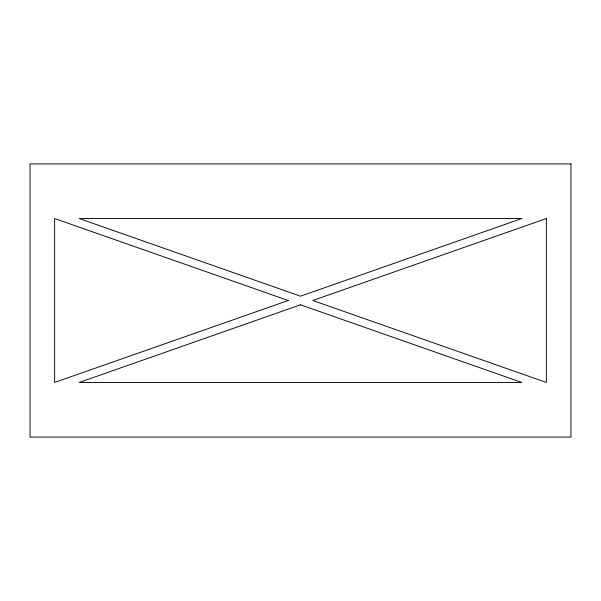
<?xml version="1.0" encoding="UTF-8"?>
<svg xmlns="http://www.w3.org/2000/svg" width="601" height="601" viewBox="0 0 601 601"><rect width="100%" height="100%" fill="white"/><g stroke="black" fill="none" stroke-linecap="round" stroke-linejoin="round"><path stroke-width="0.9" d="M288.21 300.5L54.638 382.454L54.638 218.546L288.21 300.5M521.781 218.546L300.5 296.188L79.219 218.546L521.781 218.546M300.5 304.812L79.219 382.454L521.781 382.454L300.5 304.812M546.362 218.546L312.79 300.5L546.362 382.454L546.362 218.546M570.95 163.908L30.05 163.908L30.05 437.092L570.95 437.092L570.95 163.908"/></g></svg>
